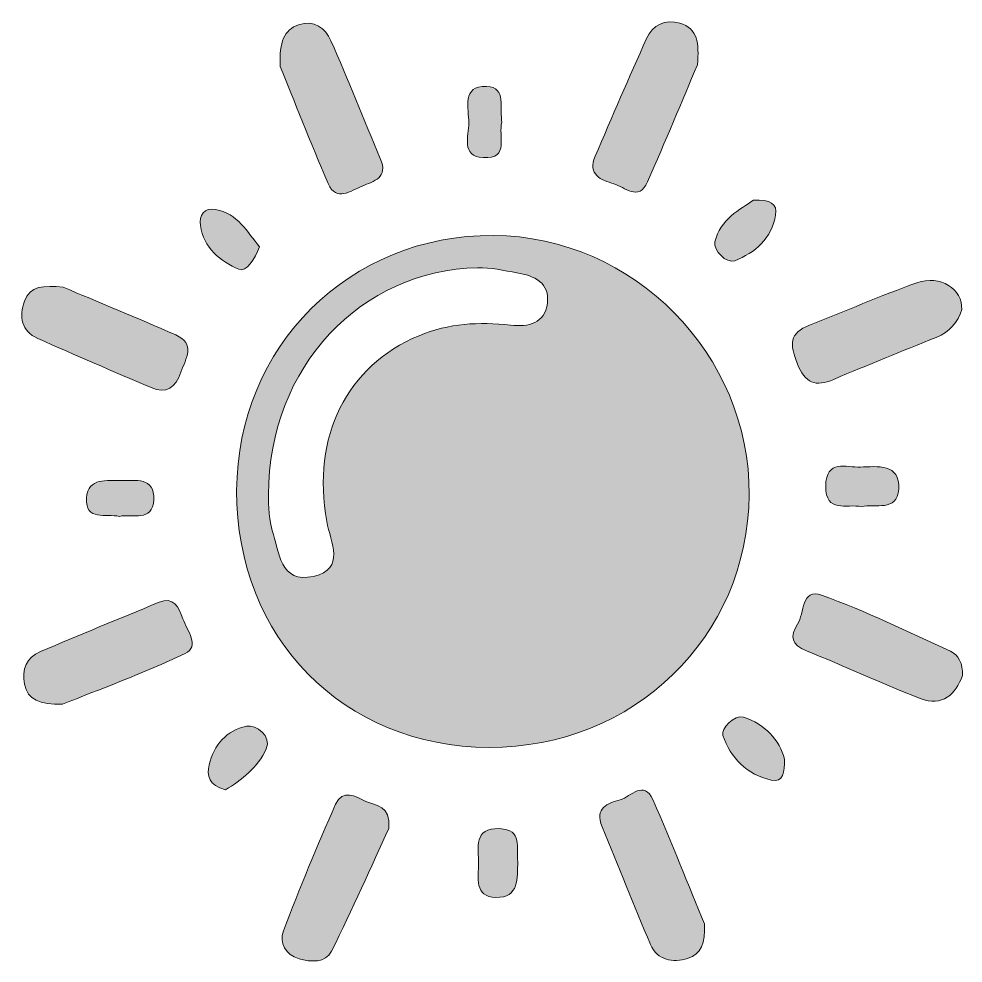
# Model space of a CAD drawing. Header units: inches. Extents: x 14.7 to 26.8, y -71.1 to -59.1.
import ezdxf

# ---------------------------------------------------------------- set-up
doc = ezdxf.new("R2010")
doc.units = ezdxf.units.IN
doc.header["$MEASUREMENT"] = 0
doc.layers.add('Слой 1', color=7, linetype='Continuous', lineweight=0)

# ---------------------------------------------------------------- blocks, each defined once
blk = doc.blocks.new('Block_0')
at = {"layer": 'Слой 1', "true_color": 0x000000, "transparency": 33554687}
h = blk.add_hatch(color=18, dxfattribs=at)
h.dxf.hatch_style = 2
edge = h.paths.add_edge_path()
edge.add_spline(control_points=[(18.076, -59.69), (18.061, -59.37), (18.123, -59.221), (18.31, -59.156), (18.509, -59.086), (18.65, -59.201), (18.721, -59.359), (18.942, -59.855), (19.138, -60.362), (19.351, -60.862), (19.456, -61.107), (19.272, -61.154), (19.119, -61.215), (18.973, -61.273), (18.793, -61.425), (18.688, -61.183), (18.456, -60.651), (18.247, -60.11), (18.076, -59.69)], knot_values=[0, 0, 0, 0, 1, 1, 1, 2, 2, 2, 3, 3, 3, 4, 4, 4, 5, 5, 5, 6, 6, 6, 6], degree=3, periodic=0)
h = blk.add_hatch(color=18, dxfattribs=at)
h.dxf.hatch_style = 2
edge = h.paths.add_edge_path()
edge.add_spline(control_points=[(23.396, -59.666), (23.203, -60.122), (22.988, -60.644), (22.76, -61.16), (22.646, -61.418), (22.467, -61.225), (22.329, -61.185), (22.169, -61.139), (21.99, -61.07), (22.093, -60.833), (22.31, -60.331), (22.522, -59.828), (22.748, -59.331), (22.826, -59.157), (22.985, -59.081), (23.172, -59.136), (23.399, -59.204), (23.421, -59.392), (23.396, -59.666)], knot_values=[0, 0, 0, 0, 1, 1, 1, 2, 2, 2, 3, 3, 3, 4, 4, 4, 5, 5, 5, 6, 6, 6, 6], degree=3, periodic=0)
h = blk.add_hatch(color=18, dxfattribs=at)
h.dxf.hatch_style = 2
edge = h.paths.add_edge_path()
edge.add_spline(control_points=[(20.903, -60.403), (20.848, -60.565), (21.011, -60.87), (20.664, -60.852), (20.376, -60.837), (20.481, -60.57), (20.48, -60.409), (20.479, -60.227), (20.388, -59.928), (20.707, -59.943), (20.97, -59.954), (20.868, -60.227), (20.903, -60.403)], knot_values=[0, 0, 0, 0, 1, 1, 1, 2, 2, 2, 3, 3, 3, 4, 4, 4, 4], degree=3, periodic=0)
h = blk.add_hatch(color=18, dxfattribs=at)
h.dxf.hatch_style = 2
edge = h.paths.add_edge_path()
edge.add_spline(control_points=[(24.11, -61.396), (24.327, -61.384), (24.418, -61.443), (24.394, -61.584), (24.341, -61.881), (24.13, -62.069), (23.872, -62.167), (23.766, -62.208), (23.596, -62.034), (23.62, -61.926), (23.686, -61.639), (23.942, -61.509), (24.11, -61.396)], knot_values=[0, 0, 0, 0, 1, 1, 1, 2, 2, 2, 3, 3, 3, 4, 4, 4, 4], degree=3, periodic=0)
h = blk.add_hatch(color=18, dxfattribs=at)
h.dxf.hatch_style = 2
edge = h.paths.add_edge_path()
edge.add_spline(control_points=[(17.811, -61.988), (17.753, -62.149), (17.642, -62.317), (17.548, -62.277), (17.309, -62.177), (17.098, -62.002), (17.056, -61.716), (17.038, -61.59), (17.105, -61.484), (17.25, -61.512), (17.532, -61.566), (17.656, -61.804), (17.811, -61.988)], knot_values=[0, 0, 0, 0, 1, 1, 1, 2, 2, 2, 3, 3, 3, 4, 4, 4, 4], degree=3, periodic=0)
h = blk.add_hatch(color=18, dxfattribs=at)
h.dxf.hatch_style = 2
edge = h.paths.add_edge_path()
edge.add_spline(control_points=[(17.924, -65.156), (17.928, -65.199), (17.914, -65.415), (17.974, -65.608), (18.057, -65.875), (18.073, -66.293), (18.499, -66.195), (18.912, -66.101), (18.718, -65.76), (18.669, -65.494), (18.471, -64.411), (18.921, -63.512), (19.845, -63.124), (20.223, -62.965), (20.613, -62.946), (21.011, -62.989), (21.244, -63.015), (21.448, -62.969), (21.482, -62.711), (21.517, -62.448), (21.315, -62.359), (21.094, -62.321), (20.928, -62.293), (20.759, -62.252), (20.593, -62.256), (19.115, -62.287), (17.926, -63.511), (17.924, -65.156)], knot_values=[0, 0, 0, 0, 1, 1, 1, 2, 2, 2, 3, 3, 3, 4, 4, 4, 5, 5, 5, 6, 6, 6, 7, 7, 7, 8, 8, 8, 9, 9, 9, 9], degree=3, periodic=0)
edge = h.paths.add_edge_path()
edge.add_spline(control_points=[(17.519, -65.1), (17.525, -63.259), (18.959, -61.834), (20.794, -61.845), (22.582, -61.856), (24.071, -63.367), (24.056, -65.154), (24.041, -66.97), (22.585, -68.384), (20.739, -68.378), (18.88, -68.371), (17.513, -66.981), (17.519, -65.1)], knot_values=[0, 0, 0, 0, 1, 1, 1, 2, 2, 2, 3, 3, 3, 4, 4, 4, 4], degree=3, periodic=0)
h = blk.add_hatch(color=18, dxfattribs=at)
h.dxf.hatch_style = 2
edge = h.paths.add_edge_path()
edge.add_spline(control_points=[(26.767, -62.791), (26.719, -62.956), (26.614, -63.076), (26.443, -63.145), (26.006, -63.32), (25.57, -63.498), (25.137, -63.681), (24.899, -63.782), (24.77, -63.733), (24.668, -63.473), (24.574, -63.235), (24.564, -63.091), (24.826, -62.99), (25.283, -62.814), (25.731, -62.613), (26.193, -62.45), (26.497, -62.343), (26.784, -62.527), (26.767, -62.791)], knot_values=[0, 0, 0, 0, 1, 1, 1, 2, 2, 2, 3, 3, 3, 4, 4, 4, 5, 5, 5, 6, 6, 6, 6], degree=3, periodic=0)
h = blk.add_hatch(color=18, dxfattribs=at)
h.dxf.hatch_style = 2
edge = h.paths.add_edge_path()
edge.add_spline(control_points=[(15.307, -62.505), (15.743, -62.689), (16.247, -62.894), (16.743, -63.115), (16.999, -63.228), (16.871, -63.412), (16.809, -63.59), (16.739, -63.788), (16.628, -63.871), (16.427, -63.786), (15.944, -63.58), (15.462, -63.374), (14.983, -63.159), (14.773, -63.065), (14.741, -62.88), (14.811, -62.684), (14.882, -62.484), (15.057, -62.481), (15.307, -62.505)], knot_values=[0, 0, 0, 0, 1, 1, 1, 2, 2, 2, 3, 3, 3, 4, 4, 4, 5, 5, 5, 6, 6, 6, 6], degree=3, periodic=0)
h = blk.add_hatch(color=18, dxfattribs=at)
h.dxf.hatch_style = 2
edge = h.paths.add_edge_path()
edge.add_spline(control_points=[(25.492, -65.305), (25.296, -65.269), (25.032, -65.391), (25.033, -65.045), (25.034, -64.697), (25.297, -64.807), (25.475, -64.801), (25.689, -64.793), (25.984, -64.751), (25.964, -65.082), (25.947, -65.377), (25.658, -65.265), (25.492, -65.305)], knot_values=[0, 0, 0, 0, 1, 1, 1, 2, 2, 2, 3, 3, 3, 4, 4, 4, 4], degree=3, periodic=0)
h = blk.add_hatch(color=18, dxfattribs=at)
h.dxf.hatch_style = 2
edge = h.paths.add_edge_path()
edge.add_spline(control_points=[(16.023, -65.43), (15.855, -65.394), (15.587, -65.495), (15.604, -65.195), (15.62, -64.928), (15.873, -64.977), (16.048, -64.974), (16.224, -64.971), (16.475, -64.928), (16.462, -65.217), (16.448, -65.511), (16.187, -65.391), (16.023, -65.43)], knot_values=[0, 0, 0, 0, 1, 1, 1, 2, 2, 2, 3, 3, 3, 4, 4, 4, 4], degree=3, periodic=0)
h = blk.add_hatch(color=18, dxfattribs=at)
h.dxf.hatch_style = 2
edge = h.paths.add_edge_path()
edge.add_spline(control_points=[(26.777, -67.462), (26.691, -67.698), (26.525, -67.865), (26.236, -67.753), (25.748, -67.564), (25.274, -67.341), (24.788, -67.146), (24.595, -67.069), (24.574, -66.962), (24.673, -66.805), (24.761, -66.666), (24.722, -66.343), (24.981, -66.436), (25.542, -66.637), (26.082, -66.9), (26.624, -67.15), (26.724, -67.196), (26.785, -67.307), (26.777, -67.462)], knot_values=[0, 0, 0, 0, 1, 1, 1, 2, 2, 2, 3, 3, 3, 4, 4, 4, 5, 5, 5, 6, 6, 6, 6], degree=3, periodic=0)
h = blk.add_hatch(color=18, dxfattribs=at)
h.dxf.hatch_style = 2
edge = h.paths.add_edge_path()
edge.add_spline(control_points=[(15.296, -67.828), (15.008, -67.825), (14.853, -67.778), (14.813, -67.57), (14.777, -67.384), (14.834, -67.232), (15.016, -67.155), (15.515, -66.943), (16.017, -66.738), (16.518, -66.53), (16.723, -66.445), (16.779, -66.587), (16.832, -66.736), (16.885, -66.886), (17.059, -67.086), (16.861, -67.181), (16.324, -67.438), (15.76, -67.64), (15.296, -67.828)], knot_values=[0, 0, 0, 0, 1, 1, 1, 2, 2, 2, 3, 3, 3, 4, 4, 4, 5, 5, 5, 6, 6, 6, 6], degree=3, periodic=0)
h = blk.add_hatch(color=18, dxfattribs=at)
h.dxf.hatch_style = 2
edge = h.paths.add_edge_path()
edge.add_spline(control_points=[(24.508, -68.528), (24.506, -68.692), (24.494, -68.829), (24.338, -68.795), (24.028, -68.728), (23.818, -68.511), (23.72, -68.224), (23.693, -68.144), (23.865, -67.956), (23.984, -67.993), (24.256, -68.078), (24.443, -68.282), (24.508, -68.528)], knot_values=[0, 0, 0, 0, 1, 1, 1, 2, 2, 2, 3, 3, 3, 4, 4, 4, 4], degree=3, periodic=0)
h = blk.add_hatch(color=18, dxfattribs=at)
h.dxf.hatch_style = 2
edge = h.paths.add_edge_path()
edge.add_spline(control_points=[(17.377, -68.919), (17.164, -68.867), (17.135, -68.734), (17.167, -68.602), (17.228, -68.35), (17.396, -68.154), (17.643, -68.108), (17.767, -68.085), (17.969, -68.234), (17.897, -68.398), (17.792, -68.635), (17.575, -68.798), (17.377, -68.919)], knot_values=[0, 0, 0, 0, 1, 1, 1, 2, 2, 2, 3, 3, 3, 4, 4, 4, 4], degree=3, periodic=0)
h = blk.add_hatch(color=18, dxfattribs=at)
h.dxf.hatch_style = 2
edge = h.paths.add_edge_path()
edge.add_spline(control_points=[(23.485, -70.63), (23.498, -70.88), (23.441, -71.017), (23.277, -71.069), (23.08, -71.131), (22.886, -71.097), (22.798, -70.893), (22.583, -70.396), (22.391, -69.89), (22.182, -69.39), (22.082, -69.15), (22.247, -69.093), (22.412, -69.046), (22.549, -69.007), (22.714, -68.786), (22.83, -69.05), (23.07, -69.596), (23.288, -70.152), (23.485, -70.63)], knot_values=[0, 0, 0, 0, 1, 1, 1, 2, 2, 2, 3, 3, 3, 4, 4, 4, 5, 5, 5, 6, 6, 6, 6], degree=3, periodic=0)
h = blk.add_hatch(color=18, dxfattribs=at)
h.dxf.hatch_style = 2
edge = h.paths.add_edge_path()
edge.add_spline(control_points=[(19.459, -69.413), (19.238, -69.892), (18.997, -70.443), (18.728, -70.98), (18.653, -71.129), (18.465, -71.119), (18.315, -71.076), (18.142, -71.027), (18.06, -70.869), (18.116, -70.721), (18.321, -70.176), (18.546, -69.637), (18.781, -69.104), (18.87, -68.902), (19.032, -69.004), (19.168, -69.068), (19.293, -69.126), (19.486, -69.111), (19.459, -69.413)], knot_values=[0, 0, 0, 0, 1, 1, 1, 2, 2, 2, 3, 3, 3, 4, 4, 4, 5, 5, 5, 6, 6, 6, 6], degree=3, periodic=0)
h = blk.add_hatch(color=18, dxfattribs=at)
h.dxf.hatch_style = 2
edge = h.paths.add_edge_path()
edge.add_spline(control_points=[(21.105, -69.837), (21.096, -70.043), (21.126, -70.3), (20.825, -70.293), (20.547, -70.285), (20.603, -70.035), (20.604, -69.857), (20.605, -69.663), (20.535, -69.403), (20.872, -69.415), (21.172, -69.425), (21.084, -69.664), (21.105, -69.837)], knot_values=[0, 0, 0, 0, 1, 1, 1, 2, 2, 2, 3, 3, 3, 4, 4, 4, 4], degree=3, periodic=0)
at = {"layer": 'Слой 1'}
for points, knots in [([(18.076, -59.69), (18.061, -59.37), (18.123, -59.221), (18.31, -59.156), (18.509, -59.086), (18.65, -59.201), (18.721, -59.359), (18.942, -59.855), (19.138, -60.362), (19.351, -60.862), (19.456, -61.107), (19.272, -61.154), (19.119, -61.215), (18.973, -61.273), (18.793, -61.425), (18.688, -61.183), (18.456, -60.651), (18.247, -60.11), (18.076, -59.69)], [0, 0, 0, 0, 1, 1, 1, 2, 2, 2, 3, 3, 3, 4, 4, 4, 5, 5, 5, 6, 6, 6, 6]), ([(23.396, -59.666), (23.203, -60.122), (22.988, -60.644), (22.76, -61.16), (22.646, -61.418), (22.467, -61.225), (22.329, -61.185), (22.169, -61.139), (21.99, -61.07), (22.093, -60.833), (22.31, -60.331), (22.522, -59.828), (22.748, -59.331), (22.826, -59.157), (22.985, -59.081), (23.172, -59.136), (23.399, -59.204), (23.421, -59.392), (23.396, -59.666)], [0, 0, 0, 0, 1, 1, 1, 2, 2, 2, 3, 3, 3, 4, 4, 4, 5, 5, 5, 6, 6, 6, 6]), ([(20.903, -60.403), (20.848, -60.565), (21.011, -60.87), (20.664, -60.852), (20.376, -60.837), (20.481, -60.57), (20.48, -60.409), (20.479, -60.227), (20.388, -59.928), (20.707, -59.943), (20.97, -59.954), (20.868, -60.227), (20.903, -60.403)], [0, 0, 0, 0, 1, 1, 1, 2, 2, 2, 3, 3, 3, 4, 4, 4, 4]), ([(24.11, -61.396), (24.327, -61.384), (24.418, -61.443), (24.394, -61.584), (24.341, -61.881), (24.13, -62.069), (23.872, -62.167), (23.766, -62.208), (23.596, -62.034), (23.62, -61.926), (23.686, -61.639), (23.942, -61.509), (24.11, -61.396)], [0, 0, 0, 0, 1, 1, 1, 2, 2, 2, 3, 3, 3, 4, 4, 4, 4]), ([(17.811, -61.988), (17.753, -62.149), (17.642, -62.317), (17.548, -62.277), (17.309, -62.177), (17.098, -62.002), (17.056, -61.716), (17.038, -61.59), (17.105, -61.484), (17.25, -61.512), (17.532, -61.566), (17.656, -61.804), (17.811, -61.988)], [0, 0, 0, 0, 1, 1, 1, 2, 2, 2, 3, 3, 3, 4, 4, 4, 4]), ([(17.519, -65.1), (17.525, -63.259), (18.959, -61.834), (20.794, -61.845), (22.582, -61.856), (24.071, -63.367), (24.056, -65.154), (24.041, -66.97), (22.585, -68.384), (20.739, -68.378), (18.88, -68.371), (17.513, -66.981), (17.519, -65.1)], [0, 0, 0, 0, 1, 1, 1, 2, 2, 2, 3, 3, 3, 4, 4, 4, 4]), ([(17.924, -65.156), (17.928, -65.199), (17.914, -65.415), (17.974, -65.608), (18.057, -65.875), (18.073, -66.293), (18.499, -66.195), (18.912, -66.101), (18.718, -65.76), (18.669, -65.494), (18.471, -64.411), (18.921, -63.512), (19.845, -63.124), (20.223, -62.965), (20.613, -62.946), (21.011, -62.989), (21.244, -63.015), (21.448, -62.969), (21.482, -62.711), (21.517, -62.448), (21.315, -62.359), (21.094, -62.321), (20.928, -62.293), (20.759, -62.252), (20.593, -62.256), (19.115, -62.287), (17.926, -63.511), (17.924, -65.156)], [0, 0, 0, 0, 1, 1, 1, 2, 2, 2, 3, 3, 3, 4, 4, 4, 5, 5, 5, 6, 6, 6, 7, 7, 7, 8, 8, 8, 9, 9, 9, 9]), ([(26.767, -62.791), (26.719, -62.956), (26.614, -63.076), (26.443, -63.145), (26.006, -63.32), (25.57, -63.498), (25.137, -63.681), (24.899, -63.782), (24.77, -63.733), (24.668, -63.473), (24.574, -63.235), (24.564, -63.091), (24.826, -62.99), (25.283, -62.814), (25.731, -62.613), (26.193, -62.45), (26.497, -62.343), (26.784, -62.527), (26.767, -62.791)], [0, 0, 0, 0, 1, 1, 1, 2, 2, 2, 3, 3, 3, 4, 4, 4, 5, 5, 5, 6, 6, 6, 6]), ([(15.307, -62.505), (15.743, -62.689), (16.247, -62.894), (16.743, -63.115), (16.999, -63.228), (16.871, -63.412), (16.809, -63.59), (16.739, -63.788), (16.628, -63.871), (16.427, -63.786), (15.944, -63.58), (15.462, -63.374), (14.983, -63.159), (14.773, -63.065), (14.741, -62.88), (14.811, -62.684), (14.882, -62.484), (15.057, -62.481), (15.307, -62.505)], [0, 0, 0, 0, 1, 1, 1, 2, 2, 2, 3, 3, 3, 4, 4, 4, 5, 5, 5, 6, 6, 6, 6]), ([(25.492, -65.305), (25.296, -65.269), (25.032, -65.391), (25.033, -65.045), (25.034, -64.697), (25.297, -64.807), (25.475, -64.801), (25.689, -64.793), (25.984, -64.751), (25.964, -65.082), (25.947, -65.377), (25.658, -65.265), (25.492, -65.305)], [0, 0, 0, 0, 1, 1, 1, 2, 2, 2, 3, 3, 3, 4, 4, 4, 4]), ([(16.023, -65.43), (15.855, -65.394), (15.587, -65.495), (15.604, -65.195), (15.62, -64.928), (15.873, -64.977), (16.048, -64.974), (16.224, -64.971), (16.475, -64.928), (16.462, -65.217), (16.448, -65.511), (16.187, -65.391), (16.023, -65.43)], [0, 0, 0, 0, 1, 1, 1, 2, 2, 2, 3, 3, 3, 4, 4, 4, 4]), ([(26.777, -67.462), (26.691, -67.698), (26.525, -67.865), (26.236, -67.753), (25.748, -67.564), (25.274, -67.341), (24.788, -67.146), (24.595, -67.069), (24.574, -66.962), (24.673, -66.805), (24.761, -66.666), (24.722, -66.343), (24.981, -66.436), (25.542, -66.637), (26.082, -66.9), (26.624, -67.15), (26.724, -67.196), (26.785, -67.307), (26.777, -67.462)], [0, 0, 0, 0, 1, 1, 1, 2, 2, 2, 3, 3, 3, 4, 4, 4, 5, 5, 5, 6, 6, 6, 6]), ([(15.296, -67.828), (15.008, -67.825), (14.853, -67.778), (14.813, -67.57), (14.777, -67.384), (14.834, -67.232), (15.016, -67.155), (15.515, -66.943), (16.017, -66.738), (16.518, -66.53), (16.723, -66.445), (16.779, -66.587), (16.832, -66.736), (16.885, -66.886), (17.059, -67.086), (16.861, -67.181), (16.324, -67.438), (15.76, -67.64), (15.296, -67.828)], [0, 0, 0, 0, 1, 1, 1, 2, 2, 2, 3, 3, 3, 4, 4, 4, 5, 5, 5, 6, 6, 6, 6]), ([(24.508, -68.528), (24.506, -68.692), (24.494, -68.829), (24.338, -68.795), (24.028, -68.728), (23.818, -68.511), (23.72, -68.224), (23.693, -68.144), (23.865, -67.956), (23.984, -67.993), (24.256, -68.078), (24.443, -68.282), (24.508, -68.528)], [0, 0, 0, 0, 1, 1, 1, 2, 2, 2, 3, 3, 3, 4, 4, 4, 4]), ([(17.377, -68.919), (17.164, -68.867), (17.135, -68.734), (17.167, -68.602), (17.228, -68.35), (17.396, -68.154), (17.643, -68.108), (17.767, -68.085), (17.969, -68.234), (17.897, -68.398), (17.792, -68.635), (17.575, -68.798), (17.377, -68.919)], [0, 0, 0, 0, 1, 1, 1, 2, 2, 2, 3, 3, 3, 4, 4, 4, 4]), ([(23.485, -70.63), (23.498, -70.88), (23.441, -71.017), (23.277, -71.069), (23.08, -71.131), (22.886, -71.097), (22.798, -70.893), (22.583, -70.396), (22.391, -69.89), (22.182, -69.39), (22.082, -69.15), (22.247, -69.093), (22.412, -69.046), (22.549, -69.007), (22.714, -68.786), (22.83, -69.05), (23.07, -69.596), (23.288, -70.152), (23.485, -70.63)], [0, 0, 0, 0, 1, 1, 1, 2, 2, 2, 3, 3, 3, 4, 4, 4, 5, 5, 5, 6, 6, 6, 6]), ([(19.459, -69.413), (19.238, -69.892), (18.997, -70.443), (18.728, -70.98), (18.653, -71.129), (18.465, -71.119), (18.315, -71.076), (18.142, -71.027), (18.06, -70.869), (18.116, -70.721), (18.321, -70.176), (18.546, -69.637), (18.781, -69.104), (18.87, -68.902), (19.032, -69.004), (19.168, -69.068), (19.293, -69.126), (19.486, -69.111), (19.459, -69.413)], [0, 0, 0, 0, 1, 1, 1, 2, 2, 2, 3, 3, 3, 4, 4, 4, 5, 5, 5, 6, 6, 6, 6]), ([(21.105, -69.837), (21.096, -70.043), (21.126, -70.3), (20.825, -70.293), (20.547, -70.285), (20.603, -70.035), (20.604, -69.857), (20.605, -69.663), (20.535, -69.403), (20.872, -69.415), (21.172, -69.425), (21.084, -69.664), (21.105, -69.837)], [0, 0, 0, 0, 1, 1, 1, 2, 2, 2, 3, 3, 3, 4, 4, 4, 4])]:
    blk.add_open_spline(points, degree=3, knots=knots, dxfattribs=at)

msp = doc.modelspace()

# ---------------------------------------------------------------- block references
at = {"layer": 'Слой 1'}
msp.add_blockref('Block_0', (0, 0), dxfattribs=at)

doc.saveas('drawing.dxf')
